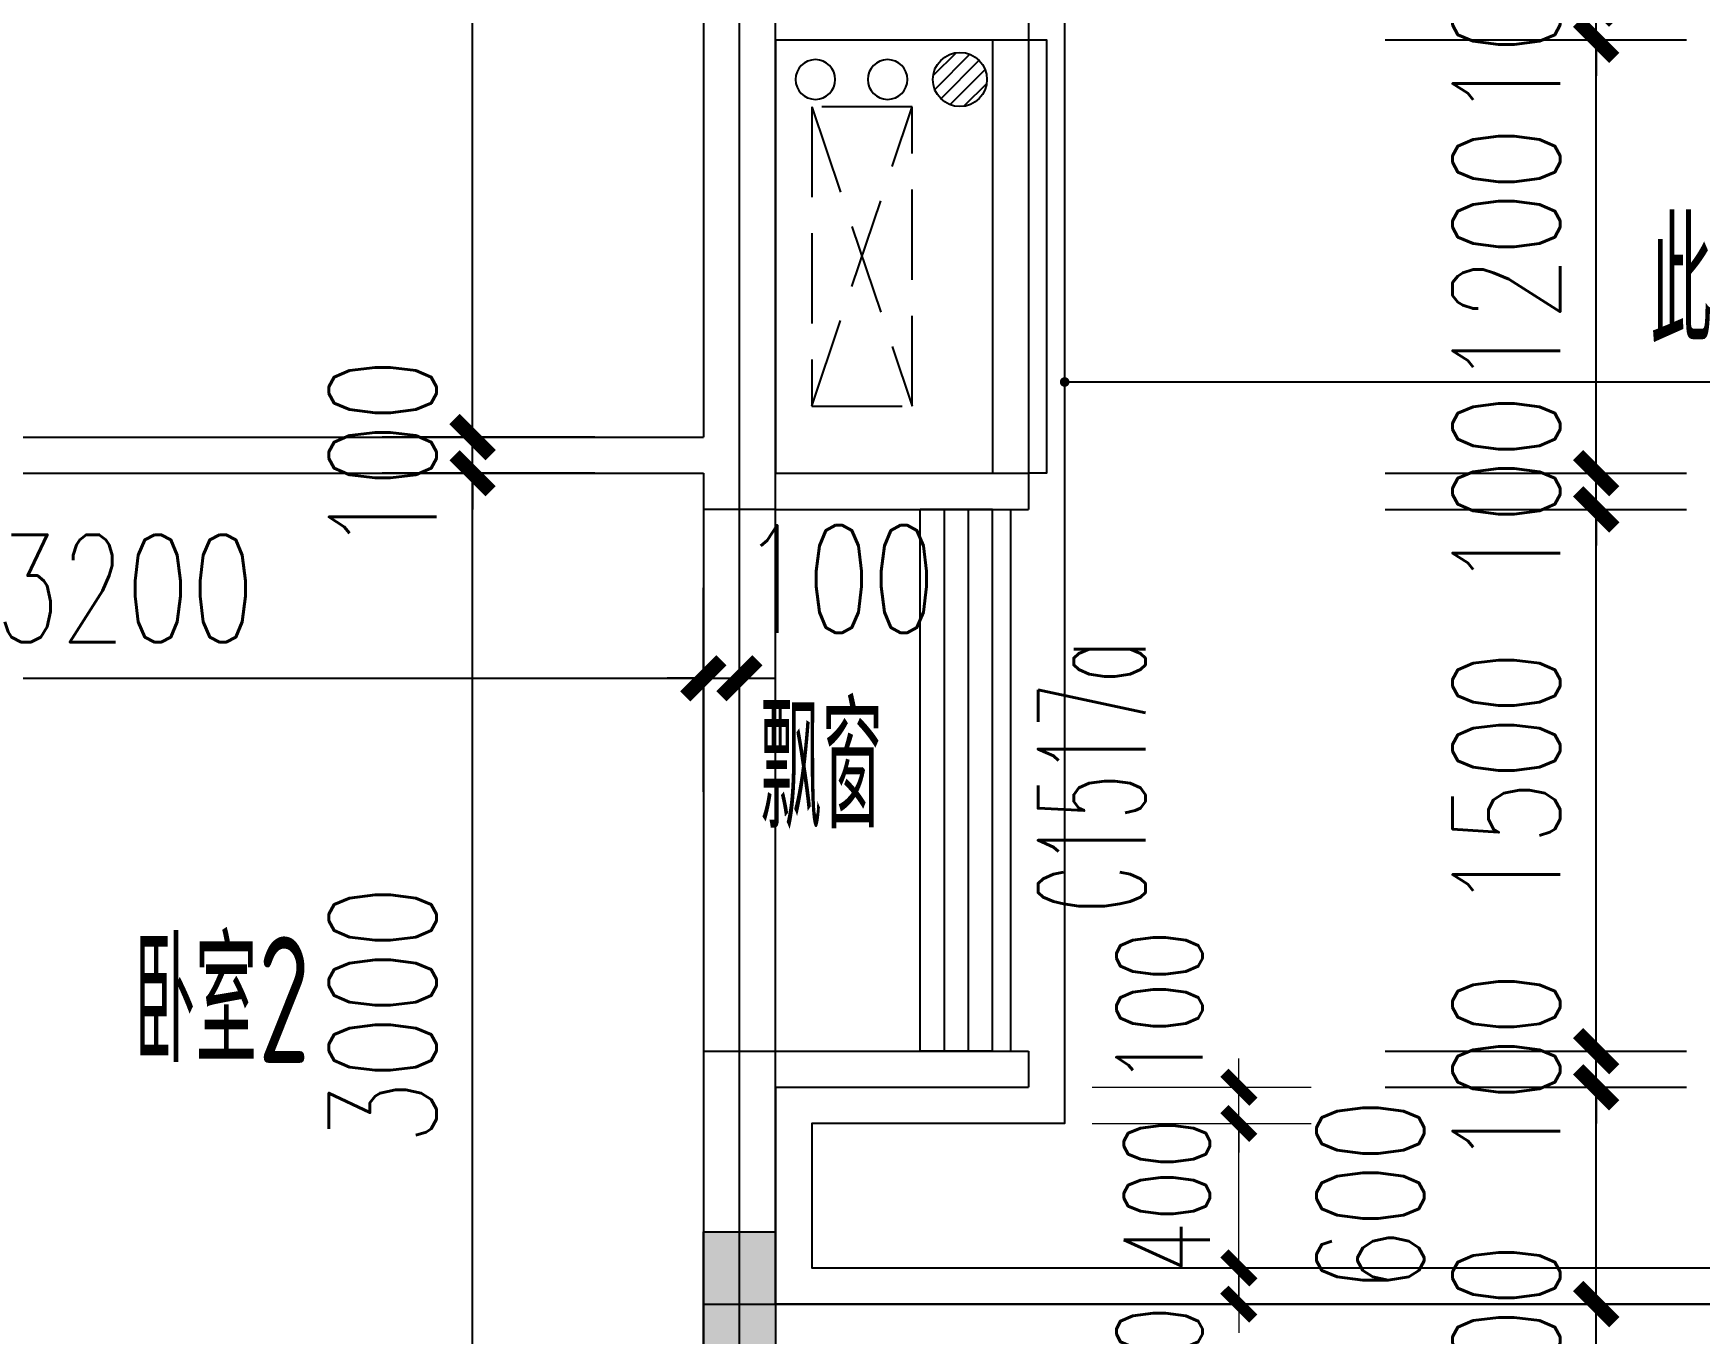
# Model space of a CAD drawing. Extents: x -59851 to 653804, y -249523 to 437614.
# Drawn here: x -39268 to -34656, y 83324 to 86924 of the extents above; entities that cross this region are included whole.
import ezdxf

# ---------------------------------------------------------------- set-up
doc = ezdxf.new("R2010")
doc.units = 0
doc.header["$LTSCALE"] = 1000
doc.header["$MEASUREMENT"] = 0
doc.linetypes.add('DASH', pattern=[0.35, 0.25, -0.1])
for name, color, linetype in [('_S-YS(雨水管)', 3, 'Continuous'), ('_S-空调立管', 7, 'Continuous'), ('A-外装饰线脚', 7, 'Continuous'), ('A-洞口', 105, 'Continuous'), ('A-看线', 105, 'Continuous'), ('A-空调室外机', 5, 'DASH'), ('A-第三道尺寸线', 105, 'Continuous'), ('A-线脚看线', 9, 'Continuous'), ('AE-FLOR', 151, 'Continuous'), ('DIM_LEAD', 3, 'Continuous'), ('DOOR_FIRE', 4, 'Continuous'), ('DOOR_FIRE_TEXT', 7, 'Continuous'), ('DOTE', 16, 'Continuous'), ('mianji', 6, 'Continuous'), ('NL', 5, 'Continuous'), ('PUB_HATCH', 8, 'Continuous'), ('PUB_TEXT', 7, 'Continuous'), ('WALL', 2, 'Continuous'), ('WINDOW', 4, 'Continuous'), ('WINDOW_TEXT', 7, 'Continuous'), ('剪力墙', 6, 'Continuous')]:
    doc.layers.add(name, color=color, linetype=linetype)
doc.layers.add('A-area(算半面积)', color=23, linetype='Continuous', plot=False)
doc.layers.add('A-第四道尺寸线(线脚尺寸)', color=105, linetype='Continuous', lineweight=5)
doc.styles.add('_TCH_DIM', font='SIMPLEX.shx', dxfattribs={"width": 0.7, "bigfont": 'GBCBIG.shx'})
doc.styles.add('_TCH_DIM_T3', font='SIMPLEX.shx', dxfattribs={"width": 0.705882, "bigfont": 'GBCBIG.shx'})
doc.styles.add('_TCH_WINDOW', font='SIMPLEX.shx', dxfattribs={"width": 0.7, "height": 3.5, "bigfont": 'GBCBIG.shx'})
doc.styles.get("Standard").update_dxf_attribs({"font": 'gbenor.shx', "width": 0.7, "bigfont": 'gbcbig.shx'})
doc.dimstyles.new('_TCH_ARCH&&100', dxfattribs={"dimtxt": 297.5, "dimasz": 100, "dimexe": 250, "dimexo": 300, "dimgap": 100, "dimtad": 1, "dimdec": 0, "dimzin": 0, "dimdsep": 46, "dimtxsty": '_TCH_DIM_T3', "dimblk": 'ARCHTICK', "dimcen": 0.09, "dimclrt": 7, "dimazin": 2, "dimtfac": 1, "dimtdec": 0, "dimtix": 1, "dimtmove": 2, "dimatfit": 3, "dimfxl": 0, "dimtolj": 1, "dimtzin": 0, "dimarcsym": 0})
doc.dimstyles.new('_TCH_ARCH&&80', dxfattribs={"dimtxt": 238, "dimasz": 80, "dimexe": 200, "dimexo": 240, "dimgap": 80, "dimtad": 1, "dimdec": 0, "dimzin": 0, "dimdsep": 46, "dimtxsty": '_TCH_DIM_T3', "dimblk": 'ARCHTICK', "dimcen": 0.09, "dimclrt": 7, "dimazin": 2, "dimtfac": 1, "dimtdec": 0, "dimtix": 1, "dimtmove": 2, "dimatfit": 3, "dimfxl": 0, "dimtolj": 1, "dimtzin": 0, "dimarcsym": 0})

# ---------------------------------------------------------------- blocks, each defined once
blk = doc.blocks.new('fdsfdsgfdsgb')
at = {"layer": 'mianji'}
blk.add_lwpolyline([(-195608.2, 146788.3), (-196208.2, 146788.3), (-196208.2, 146588.3), (-201808.2, 146588.3), (-201808.2, 145188.3), (-203408.2, 145188.3), (-203408.2, 151788.3), (-198208.2, 151788.3), (-198208.2, 152688.3), (-201608.2, 152688.3), (-201608.2, 158588.3), (-205208.2, 158588.3), (-205208.2, 156788.3), (-208608.2, 156788.3), (-208608.2, 148288.3), (-207208.2, 148288.3), (-207208.2, 146488.3), (-208608.2, 146488.3), (-208608.2, 137588.3), (-164208.2, 137588.3)], dxfattribs=at)
blk = doc.blocks.new('zhouxianssceng0329')
at = {"layer": 'DOTE'}
blk.add_line((-37313.7, 132089.9), (-37313.7, 156469.4), dxfattribs=at)
blk = doc.blocks.new('jgjlq030328')
at = {"layer": 'PUB_HATCH'}
blk.add_hatch(color=256, dxfattribs=at).paths.add_polyline_path([(-283535, 23311.9), (-283535, 22211.9), (-286035, 22211.9), (-286035, 22411.9), (-283735, 22411.9), (-283735, 23311.9)])
at = {"layer": '剪力墙'}
blk.add_lwpolyline([(-283535, 23311.9), (-283535, 22211.9), (-286035, 22211.9), (-286035, 22411.9), (-283735, 22411.9), (-283735, 23311.9)], close=True, dxfattribs=at)
blk = doc.blocks.new('ktswaj')
at = {"linetype": 'DASH'}
blk.add_lwpolyline([(15990.1, 179082.6), (15990.1, 178253.3), (16268.4, 178253.3), (16268.4, 179082.6)], close=True, dxfattribs=at)
for points in [[(15990.1, 179082.6), (16268.4, 178253.3)], [(15990.1, 178253.3), (16268.4, 179082.6)]]:
    blk.add_lwpolyline(points, dxfattribs=at)
blk = doc.blocks.new('$TCHSYS$WIN2D')
for p, q in [((-0.5, 0.5), (0.5, 0.5)), ((-0.5, 0.5), (-0.5, -0.5)), ((0.5, 0.5), (0.5, -0.5)), ((0.5, 0.1667), (-0.5, 0.1667)), ((0.5, -0.1667), (-0.5, -0.1667)), ((-0.5, -0.5), (0.5, -0.5))]:
    blk.add_line(p, q)
blk = doc.blocks.new('_ArchTick')
at = {"color": 0, "linetype": 'ByBlock', "const_width": 0.4}
blk.add_lwpolyline([(-0.5, -0.5), (0.5, 0.5)], dxfattribs=at)
blk = doc.blocks.new('*D673')
at = {"layer": 'A-第三道尺寸线', "color": 0, "lineweight": -2, "transparency": 16777216}
for p, q in [((22909.3, 177052.6), (22909.3, 177617.1)), ((23009.3, 177052.6), (23009.3, 177617.1)), ((22909.3, 177367.1), (22809.3, 177367.1)), ((22909.3, 177367.1), (23009.3, 177367.1)), ((23009.3, 177367.1), (23109.3, 177367.1))]:
    blk.add_line(p, q, dxfattribs=at)
at = {"layer": 'Defpoints', "color": 0, "transparency": 16777216}
for p in [(23009.3, 177367.1), (22909.3, 176752.6), (23009.3, 176752.6)]:
    blk.add_point(p, dxfattribs=at)
at = {"layer": 'A-第三道尺寸线', "color": 0, "lineweight": -2, "transparency": 16777216, "xscale": 100, "yscale": 100, "zscale": 100}
blk.add_blockref('_ArchTick', (22909.3, 177367.1), dxfattribs=at)
at = {"layer": 'A-第三道尺寸线', "color": 0, "lineweight": -2, "transparency": 16777216, "xscale": 100, "yscale": 100, "zscale": 100, "rotation": 180}
blk.add_blockref('_ArchTick', (23009.3, 177367.1), dxfattribs=at)
at = {"layer": 'A-第三道尺寸线', "color": 7, "transparency": 16777216, "insert": (23284.3, 177642.1), "char_height": 297.5, "attachment_point": 5, "style": '_TCH_DIM_T3'}
blk.add_mtext('\\A1;100', dxfattribs=at)
blk = doc.blocks.new('*D674')
at = {"layer": 'A-第三道尺寸线', "color": 0, "lineweight": -2, "transparency": 16777216}
for p, q in [((19709.3, 177052.6), (19709.3, 177617.1)), ((22909.3, 177052.6), (22909.3, 177617.1)), ((19709.3, 177367.1), (22909.3, 177367.1))]:
    blk.add_line(p, q, dxfattribs=at)
at = {"layer": 'Defpoints', "color": 0, "transparency": 16777216}
for p in [(22909.3, 177367.1), (19709.3, 176752.6), (22909.3, 176752.6)]:
    blk.add_point(p, dxfattribs=at)
at = {"layer": 'A-第三道尺寸线', "color": 0, "lineweight": -2, "transparency": 16777216, "xscale": 100, "yscale": 100, "zscale": 100, "rotation": 180}
blk.add_blockref('_ArchTick', (19709.3, 177367.1), dxfattribs=at)
at = {"layer": 'A-第三道尺寸线', "color": 0, "lineweight": -2, "transparency": 16777216, "xscale": 100, "yscale": 100, "zscale": 100}
blk.add_blockref('_ArchTick', (22909.3, 177367.1), dxfattribs=at)
at = {"layer": 'A-第三道尺寸线', "color": 7, "transparency": 16777216, "insert": (21309.3, 177615.9), "char_height": 297.5, "attachment_point": 5, "style": '_TCH_DIM_T3'}
blk.add_mtext('\\A1;3200', dxfattribs=at)
blk = doc.blocks.new('*D693')
at = {"layer": 'A-第三道尺寸线', "color": 0, "lineweight": -2, "transparency": 16777216}
for p, q in [((22609.3, 181334.8), (22020.6, 181334.8)), ((22270.6, 178034.8), (22270.6, 181334.8)), ((22609.3, 178034.8), (22020.6, 178034.8))]:
    blk.add_line(p, q, dxfattribs=at)
at = {"layer": 'Defpoints', "color": 0, "transparency": 16777216}
for p in [(22270.6, 181334.8), (22909.3, 181334.8), (22909.3, 178034.8)]:
    blk.add_point(p, dxfattribs=at)
at = {"layer": 'A-第三道尺寸线', "color": 0, "lineweight": -2, "transparency": 16777216, "xscale": 100, "yscale": 100, "zscale": 100}
for p, rotation in [((22270.6, 181334.8), 90), ((22270.6, 178034.8), 270)]:
    blk.add_blockref('_ArchTick', p, dxfattribs=dict(at, rotation=rotation))
at = {"layer": 'A-第三道尺寸线', "color": 7, "transparency": 16777216, "insert": (22021.8, 179684.8), "char_height": 297.5, "attachment_point": 5, "rotation": 90, "style": '_TCH_DIM_T3'}
blk.add_mtext('\\A1;3300', dxfattribs=at)
blk = doc.blocks.new('*D694')
at = {"layer": 'A-第三道尺寸线', "color": 0, "lineweight": -2, "transparency": 16777216}
for p, q in [((22270.6, 178034.8), (22270.6, 178134.8)), ((22609.3, 178034.8), (22020.6, 178034.8)), ((22270.6, 177934.8), (22270.6, 178034.8)), ((22609.3, 177934.8), (22020.6, 177934.8)), ((22270.6, 177934.8), (22270.6, 177834.8))]:
    blk.add_line(p, q, dxfattribs=at)
at = {"layer": 'Defpoints', "color": 0, "transparency": 16777216}
for p in [(22270.6, 178034.8), (22909.3, 178034.8), (22909.3, 177934.8)]:
    blk.add_point(p, dxfattribs=at)
at = {"layer": 'A-第三道尺寸线', "color": 0, "lineweight": -2, "transparency": 16777216, "xscale": 100, "yscale": 100, "zscale": 100}
for p, rotation in [((22270.6, 178034.8), 270), ((22270.6, 177934.8), 90)]:
    blk.add_blockref('_ArchTick', p, dxfattribs=dict(at, rotation=rotation))
at = {"layer": 'A-第三道尺寸线', "color": 7, "transparency": 16777216, "insert": (22021.8, 177984.8), "char_height": 297.5, "attachment_point": 5, "rotation": 90, "style": '_TCH_DIM_T3'}
blk.add_mtext('\\A1;100', dxfattribs=at)
blk = doc.blocks.new('*D695')
at = {"layer": 'A-第三道尺寸线', "color": 0, "lineweight": -2, "transparency": 16777216}
for p, q in [((22609.3, 177934.8), (22020.6, 177934.8)), ((22270.6, 174934.8), (22270.6, 177934.8)), ((22609.3, 174934.8), (22020.6, 174934.8))]:
    blk.add_line(p, q, dxfattribs=at)
at = {"layer": 'Defpoints', "color": 0, "transparency": 16777216}
for p in [(22270.6, 177934.8), (22909.3, 177934.8), (22909.3, 174934.8)]:
    blk.add_point(p, dxfattribs=at)
at = {"layer": 'A-第三道尺寸线', "color": 0, "lineweight": -2, "transparency": 16777216, "xscale": 100, "yscale": 100, "zscale": 100}
for p, rotation in [((22270.6, 177934.8), 90), ((22270.6, 174934.8), 270)]:
    blk.add_blockref('_ArchTick', p, dxfattribs=dict(at, rotation=rotation))
at = {"layer": 'A-第三道尺寸线', "color": 7, "transparency": 16777216, "insert": (22021.8, 176434.8), "char_height": 297.5, "attachment_point": 5, "rotation": 90, "style": '_TCH_DIM_T3'}
blk.add_mtext('\\A1;3000', dxfattribs=at)
blk = doc.blocks.new('ssxianjiao0329')
at = {"layer": 'A-线脚看线'}
for points in [[(-36513.7, 153098.2), (-36463.7, 153098.2), (-36463.7, 151898.2), (-36513.7, 151898.2)], [(-36563.7, 151798.2), (-36563.7, 150298.2)]]:
    blk.add_lwpolyline(points, dxfattribs=at)
blk = doc.blocks.new('$DorLib2D$00000116')
at = {"color": 0}
for p, q in [((-0.5, 0), (-0.1464, 0.3536)), ((0.5, 0), (0.1464, 0.3536))]:
    blk.add_line(p, q, dxfattribs=at)
for centre, start, end in [((-0.5, 0), 0, 45), ((0.5, 0), 135, 180)]:
    blk.add_arc(centre, 0.5, start, end, dxfattribs=at)
blk = doc.blocks.new('youceshujing0329')
at = {"layer": 'A-洞口'}
for points in [[(-37213.7, 22682.6), (-36913.7, 22682.6), (-36913.7, 22182.6), (-37213.7, 22182.6)], [(-36813.7, 22682.6), (-36813.7, 22432.6), (-36563.7, 22432.6), (-36563.7, 22682.6)]]:
    blk.add_lwpolyline(points, close=True, dxfattribs=at)
for points in [[(-36913.7, 22682.6), (-37158.2, 22620.6), (-37213.7, 22182.6)], [(-36563.7, 22682.6), (-36761, 22628.3), (-36813.7, 22432.6)]]:
    blk.add_lwpolyline(points, dxfattribs=at)
at = {"layer": 'DOOR_FIRE'}
for p, q in [((-37113.7, 22082.6), (-35613.7, 22082.6)), ((-35413.7, 22082.6), (-34813.7, 22082.6)), ((-37113.7, 21982.6), (-35613.7, 21982.6)), ((-35413.7, 21982.6), (-34813.7, 21982.6))]:
    blk.add_line(p, q, dxfattribs=at)
at = {"layer": 'WALL'}
for p, q in [((-37413.7, 22882.6), (-35413.7, 22882.6)), ((-37413.7, 21982.6), (-37413.7, 22882.6)), ((-35413.7, 22882.6), (-33813.7, 22882.6)), ((-33813.7, 21982.6), (-33813.7, 22882.6)), ((-37213.7, 22682.6), (-35513.7, 22682.6)), ((-37213.7, 22082.6), (-37213.7, 22682.6)), ((-35513.7, 22082.6), (-35513.7, 22682.6)), ((-35413.7, 22082.6), (-35413.7, 22682.6)), ((-35413.7, 22682.6), (-34013.7, 22682.6)), ((-34013.7, 22082.6), (-34013.7, 22682.6)), ((-37113.7, 22082.6), (-37213.7, 22082.6)), ((-37113.7, 21982.6), (-37113.7, 22082.6)), ((-35513.7, 22082.6), (-35613.7, 22082.6)), ((-35613.7, 22082.6), (-35613.7, 21982.6)), ((-35413.7, 21982.6), (-35413.7, 22082.6)), ((-34013.7, 22082.6), (-34813.7, 22082.6)), ((-34813.7, 22082.6), (-34813.7, 21982.6)), ((-37413.7, 21982.6), (-37113.7, 21982.6)), ((-35613.7, 21982.6), (-35413.7, 21982.6)), ((-34813.7, 21982.6), (-33813.7, 21982.6))]:
    blk.add_line(p, q, dxfattribs=at)
at = {"layer": 'DOOR_FIRE', "zscale": 100}
for p, xscale, yscale in [((-36363.7, 22032.6), 1500, -1500), ((-35113.7, 22032.6), 600, -600)]:
    blk.add_blockref('$DorLib2D$00000116', p, dxfattribs=dict(at, xscale=xscale, yscale=yscale))
at = {"layer": 'DOOR_FIRE_TEXT', "style": '_TCH_WINDOW'}
for s, height, width, p in [('丙', 337.6, 0.7, (-35297.7, 21439)), ('FM', 297.5, 0.494118, (-35591.7, 21439)), ('0618', 297.5, 0.494118, (-35125.7, 21439)), ('丙', 337.6, 0.7, (-36533.7, 21372.6)), ('FM', 297.5, 0.494118, (-36827.7, 21372.6)), ('1518', 297.5, 0.494118, (-36361.7, 21372.6))]:
    blk.add_text(s, height=height, dxfattribs=dict(at, width=width)).set_placement(p)
at = {"layer": 'PUB_TEXT', "width": 0.7}
for s, height, p in [('强电井', 337.59, (-36644, 22269.3)), ('水', 337.6, (-34803.6, 22269.3))]:
    blk.add_text(s, height=height, dxfattribs=at).set_placement(p)
blk = doc.blocks.new('*D431')
at = {"layer": 'A-第四道尺寸线(线脚尺寸)', "color": 0, "lineweight": -2, "transparency": 16777216}
for p, q in [((-35931.6, 90798.2), (-35931.6, 90878.2)), ((-36337.2, 90798.2), (-35731.6, 90798.2)), ((-35931.6, 90698.2), (-35931.6, 90798.2)), ((-36337.2, 90698.2), (-35731.6, 90698.2)), ((-35931.6, 90698.2), (-35931.6, 90618.2))]:
    blk.add_line(p, q, dxfattribs=at)
at = {"layer": 'Defpoints', "color": 0, "transparency": 16777216}
for p in [(-36577.2, 90798.2), (-35931.6, 90798.2), (-36577.2, 90698.2)]:
    blk.add_point(p, dxfattribs=at)
at = {"layer": 'A-第四道尺寸线(线脚尺寸)', "color": 0, "lineweight": -2, "transparency": 16777216, "xscale": 80, "yscale": 80, "zscale": 80}
for p, rotation in [((-35931.6, 90798.2), 270), ((-35931.6, 90698.2), 90)]:
    blk.add_blockref('_ArchTick', p, dxfattribs=dict(at, rotation=rotation))
at = {"layer": 'A-第四道尺寸线(线脚尺寸)', "color": 7, "transparency": 16777216, "insert": (-36151.6, 91018.2), "char_height": 238, "attachment_point": 5, "rotation": 90, "style": '_TCH_DIM_T3'}
blk.add_mtext('\\A1;100', dxfattribs=at)
blk = doc.blocks.new('*D432')
at = {"layer": 'A-第四道尺寸线(线脚尺寸)', "color": 0, "lineweight": -2, "transparency": 16777216}
for p, q in [((-35931.6, 90698.2), (-35931.6, 90778.2)), ((-36337.2, 90698.2), (-35731.6, 90698.2)), ((-35931.6, 90298.2), (-35931.6, 90698.2)), ((-36337.2, 90298.2), (-35731.6, 90298.2)), ((-35931.6, 90298.2), (-35931.6, 90218.2))]:
    blk.add_line(p, q, dxfattribs=at)
at = {"layer": 'Defpoints', "color": 0, "transparency": 16777216}
for p in [(-36577.2, 90698.2), (-35931.6, 90698.2), (-36577.2, 90298.2)]:
    blk.add_point(p, dxfattribs=at)
at = {"layer": 'A-第四道尺寸线(线脚尺寸)', "color": 0, "lineweight": -2, "transparency": 16777216, "xscale": 80, "yscale": 80, "zscale": 80}
for p, rotation in [((-35931.6, 90698.2), 270), ((-35931.6, 90298.2), 90)]:
    blk.add_blockref('_ArchTick', p, dxfattribs=dict(at, rotation=rotation))
at = {"layer": 'A-第四道尺寸线(线脚尺寸)', "color": 7, "transparency": 16777216, "insert": (-36130.6, 90498.2), "char_height": 238, "attachment_point": 5, "rotation": 90, "style": '_TCH_DIM_T3'}
blk.add_mtext('\\A1;400', dxfattribs=at)
blk = doc.blocks.new('*D433')
at = {"layer": 'A-第四道尺寸线(线脚尺寸)', "color": 0, "lineweight": -2, "transparency": 16777216}
for p, q in [((-35931.6, 90298.2), (-35931.6, 90378.2)), ((-36337.2, 90298.2), (-35731.6, 90298.2)), ((-35931.6, 90198.2), (-35931.6, 90298.2)), ((-36337.2, 90198.2), (-35731.6, 90198.2)), ((-35931.6, 90198.2), (-35931.6, 90118.2))]:
    blk.add_line(p, q, dxfattribs=at)
at = {"layer": 'Defpoints', "color": 0, "transparency": 16777216}
for p in [(-36577.2, 90298.2), (-35931.6, 90298.2), (-36577.2, 90198.2)]:
    blk.add_point(p, dxfattribs=at)
at = {"layer": 'A-第四道尺寸线(线脚尺寸)', "color": 0, "lineweight": -2, "transparency": 16777216, "xscale": 80, "yscale": 80, "zscale": 80}
for p, rotation in [((-35931.6, 90298.2), 270), ((-35931.6, 90198.2), 90)]:
    blk.add_blockref('_ArchTick', p, dxfattribs=dict(at, rotation=rotation))
at = {"layer": 'A-第四道尺寸线(线脚尺寸)', "color": 7, "transparency": 16777216, "insert": (-36151.6, 89978.2), "char_height": 238, "attachment_point": 5, "rotation": 90, "style": '_TCH_DIM_T3'}
blk.add_mtext('\\A1;100', dxfattribs=at)
blk = doc.blocks.new('_LV13')
at = {"color": 0}
for p, q in [((-0.071, 0.495), (-0.495, 0.071)), ((0.183, 0.465), (-0.465, -0.183)), ((0.354, 0.354), (-0.354, -0.354)), ((0.465, 0.183), (-0.183, -0.465)), ((0.495, -0.071), (0.071, -0.495))]:
    blk.add_line(p, q, dxfattribs=at)
blk.add_circle((0, 0), 0.5)
blk = doc.blocks.new('1huxingshui0505')
at = {"layer": '_S-YS(雨水管)'}
blk.add_lwpolyline([(-176984.1, 99610.3, 1), (-177094.1, 99610.3, 1)], format="xyb", close=True, dxfattribs=at)
at = {"layer": '_S-空调立管'}
blk.add_lwpolyline([(-176784.1, 99610.3, 1), (-176894.1, 99610.3, 1)], format="xyb", close=True, dxfattribs=at)
at = {"layer": 'NL', "ltscale": 0.5, "extrusion": (0, 0, -1), "xscale": -150, "yscale": 150, "zscale": -150}
blk.add_blockref('_LV13', (176639.1, 99610.3), dxfattribs=at)
blk = doc.blocks.new('*D2057')
at = {"layer": 'A-第三道尺寸线', "color": 0, "lineweight": -2, "transparency": 16777216}
for p, q in [((-34942.6, 87005.7), (-34942.6, 87105.7)), ((-35526.6, 87005.7), (-34692.6, 87005.7)), ((-34942.6, 86905.7), (-34942.6, 87005.7)), ((-35526.6, 86905.7), (-34692.6, 86905.7)), ((-34942.6, 86905.7), (-34942.6, 86805.7))]:
    blk.add_line(p, q, dxfattribs=at)
at = {"layer": 'Defpoints', "color": 0, "transparency": 16777216}
for p in [(-35826.6, 87005.7), (-34942.6, 87005.7), (-35826.6, 86905.7)]:
    blk.add_point(p, dxfattribs=at)
at = {"layer": 'A-第三道尺寸线', "color": 0, "lineweight": -2, "transparency": 16777216, "xscale": 100, "yscale": 100, "zscale": 100}
for p, rotation in [((-34942.6, 87005.7), 270), ((-34942.6, 86905.7), 90)]:
    blk.add_blockref('_ArchTick', p, dxfattribs=dict(at, rotation=rotation))
at = {"layer": 'A-第三道尺寸线', "color": 7, "transparency": 16777216, "insert": (-35191.3, 86955.7), "char_height": 297.5, "attachment_point": 5, "rotation": 90, "style": '_TCH_DIM_T3'}
blk.add_mtext('\\A1;100', dxfattribs=at)
blk = doc.blocks.new('*D2058')
at = {"layer": 'A-第三道尺寸线', "color": 0, "lineweight": -2, "transparency": 16777216}
for p, q in [((-35526.6, 86905.7), (-34692.6, 86905.7)), ((-34942.6, 85705.7), (-34942.6, 86905.7)), ((-35526.6, 85705.7), (-34692.6, 85705.7))]:
    blk.add_line(p, q, dxfattribs=at)
at = {"layer": 'Defpoints', "color": 0, "transparency": 16777216}
for p in [(-35826.6, 86905.7), (-34942.6, 86905.7), (-35826.6, 85705.7)]:
    blk.add_point(p, dxfattribs=at)
at = {"layer": 'A-第三道尺寸线', "color": 0, "lineweight": -2, "transparency": 16777216, "xscale": 100, "yscale": 100, "zscale": 100}
for p, rotation in [((-34942.6, 86905.7), 90), ((-34942.6, 85705.7), 270)]:
    blk.add_blockref('_ArchTick', p, dxfattribs=dict(at, rotation=rotation))
at = {"layer": 'A-第三道尺寸线', "color": 7, "transparency": 16777216, "insert": (-35191.3, 86305.7), "char_height": 297.5, "attachment_point": 5, "rotation": 90, "style": '_TCH_DIM_T3'}
blk.add_mtext('\\A1;1200', dxfattribs=at)
blk = doc.blocks.new('*D2059')
at = {"layer": 'A-第三道尺寸线', "color": 0, "lineweight": -2, "transparency": 16777216}
for p, q in [((-34942.6, 85705.7), (-34942.6, 85805.7)), ((-35526.6, 85705.7), (-34692.6, 85705.7)), ((-34942.6, 85605.7), (-34942.6, 85705.7)), ((-35526.6, 85605.7), (-34692.6, 85605.7)), ((-34942.6, 85605.7), (-34942.6, 85505.7))]:
    blk.add_line(p, q, dxfattribs=at)
at = {"layer": 'Defpoints', "color": 0, "transparency": 16777216}
for p in [(-35826.6, 85705.7), (-34942.6, 85705.7), (-35826.6, 85605.7)]:
    blk.add_point(p, dxfattribs=at)
at = {"layer": 'A-第三道尺寸线', "color": 0, "lineweight": -2, "transparency": 16777216, "xscale": 100, "yscale": 100, "zscale": 100}
for p, rotation in [((-34942.6, 85705.7), 270), ((-34942.6, 85605.7), 90)]:
    blk.add_blockref('_ArchTick', p, dxfattribs=dict(at, rotation=rotation))
at = {"layer": 'A-第三道尺寸线', "color": 7, "transparency": 16777216, "insert": (-35191.3, 85655.7), "char_height": 297.5, "attachment_point": 5, "rotation": 90, "style": '_TCH_DIM_T3'}
blk.add_mtext('\\A1;100', dxfattribs=at)
blk = doc.blocks.new('*D2060')
at = {"layer": 'A-第三道尺寸线', "color": 0, "lineweight": -2, "transparency": 16777216}
for p, q in [((-35526.6, 85605.7), (-34692.6, 85605.7)), ((-34942.6, 84105.7), (-34942.6, 85605.7)), ((-35526.6, 84105.7), (-34692.6, 84105.7))]:
    blk.add_line(p, q, dxfattribs=at)
at = {"layer": 'Defpoints', "color": 0, "transparency": 16777216}
for p in [(-35826.6, 85605.7), (-34942.6, 85605.7), (-35826.6, 84105.7)]:
    blk.add_point(p, dxfattribs=at)
at = {"layer": 'A-第三道尺寸线', "color": 0, "lineweight": -2, "transparency": 16777216, "xscale": 100, "yscale": 100, "zscale": 100}
for p, rotation in [((-34942.6, 85605.7), 90), ((-34942.6, 84105.7), 270)]:
    blk.add_blockref('_ArchTick', p, dxfattribs=dict(at, rotation=rotation))
at = {"layer": 'A-第三道尺寸线', "color": 7, "transparency": 16777216, "insert": (-35191.3, 84855.7), "char_height": 297.5, "attachment_point": 5, "rotation": 90, "style": '_TCH_DIM_T3'}
blk.add_mtext('\\A1;1500', dxfattribs=at)
blk = doc.blocks.new('*D2061')
at = {"layer": 'A-第三道尺寸线', "color": 0, "lineweight": -2, "transparency": 16777216}
for p, q in [((-34942.6, 84105.7), (-34942.6, 84205.7)), ((-35526.6, 84105.7), (-34692.6, 84105.7)), ((-34942.6, 84005.7), (-34942.6, 84105.7)), ((-35526.6, 84005.7), (-34692.6, 84005.7)), ((-34942.6, 84005.7), (-34942.6, 83905.7))]:
    blk.add_line(p, q, dxfattribs=at)
at = {"layer": 'Defpoints', "color": 0, "transparency": 16777216}
for p in [(-35826.6, 84105.7), (-34942.6, 84105.7), (-35826.6, 84005.7)]:
    blk.add_point(p, dxfattribs=at)
at = {"layer": 'A-第三道尺寸线', "color": 0, "lineweight": -2, "transparency": 16777216, "xscale": 100, "yscale": 100, "zscale": 100}
for p, rotation in [((-34942.6, 84105.7), 270), ((-34942.6, 84005.7), 90)]:
    blk.add_blockref('_ArchTick', p, dxfattribs=dict(at, rotation=rotation))
at = {"layer": 'A-第三道尺寸线', "color": 7, "transparency": 16777216, "insert": (-35191.3, 84055.7), "char_height": 297.5, "attachment_point": 5, "rotation": 90, "style": '_TCH_DIM_T3'}
blk.add_mtext('\\A1;100', dxfattribs=at)
blk = doc.blocks.new('*D2062')
at = {"layer": 'A-第三道尺寸线', "color": 0, "lineweight": -2, "transparency": 16777216}
for p, q in [((-35526.6, 84005.7), (-34692.6, 84005.7)), ((-34942.6, 83405.7), (-34942.6, 84005.7)), ((-35526.6, 83405.7), (-34692.6, 83405.7))]:
    blk.add_line(p, q, dxfattribs=at)
at = {"layer": 'Defpoints', "color": 0, "transparency": 16777216}
for p in [(-35826.6, 84005.7), (-34942.6, 84005.7), (-35826.6, 83405.7)]:
    blk.add_point(p, dxfattribs=at)
at = {"layer": 'A-第三道尺寸线', "color": 0, "lineweight": -2, "transparency": 16777216, "xscale": 100, "yscale": 100, "zscale": 100}
for p, rotation in [((-34942.6, 84005.7), 90), ((-34942.6, 83405.7), 270)]:
    blk.add_blockref('_ArchTick', p, dxfattribs=dict(at, rotation=rotation))
at = {"layer": 'A-第三道尺寸线', "color": 7, "transparency": 16777216, "insert": (-35567.6, 83705.7), "char_height": 297.5, "attachment_point": 5, "rotation": 90, "style": '_TCH_DIM_T3'}
blk.add_mtext('\\A1;600', dxfattribs=at)
blk = doc.blocks.new('*D2063')
at = {"layer": 'A-第三道尺寸线', "color": 0, "lineweight": -2, "transparency": 16777216}
for p, q in [((-34942.6, 83405.7), (-34942.6, 83505.7)), ((-35526.6, 83405.7), (-34692.6, 83405.7)), ((-34942.6, 83205.7), (-34942.6, 83405.7)), ((-35526.6, 83205.7), (-34692.6, 83205.7)), ((-34942.6, 83205.7), (-34942.6, 83105.7))]:
    blk.add_line(p, q, dxfattribs=at)
at = {"layer": 'Defpoints', "color": 0, "transparency": 16777216}
for p in [(-35826.6, 83405.7), (-34942.6, 83405.7), (-35826.6, 83205.7)]:
    blk.add_point(p, dxfattribs=at)
at = {"layer": 'A-第三道尺寸线', "color": 0, "lineweight": -2, "transparency": 16777216, "xscale": 100, "yscale": 100, "zscale": 100}
for p, rotation in [((-34942.6, 83405.7), 270), ((-34942.6, 83205.7), 90)]:
    blk.add_blockref('_ArchTick', p, dxfattribs=dict(at, rotation=rotation))
at = {"layer": 'A-第三道尺寸线', "color": 7, "transparency": 16777216, "insert": (-35191.3, 83305.7), "char_height": 297.5, "attachment_point": 5, "rotation": 90, "style": '_TCH_DIM_T3'}
blk.add_mtext('\\A1;200', dxfattribs=at)
blk = doc.blocks.new('a1HUXING0323')
at = {"layer": 'A-看线'}
blk.add_lwpolyline([(22909.3, 177834.8), (22909.3, 176334.8)], dxfattribs=at)
at = {"layer": 'AE-FLOR'}
for points in [[(23709.3, 179134.8), (23709.3, 177934.8)], [(23809.3, 179134.8), (23809.3, 177934.8)]]:
    blk.add_lwpolyline(points, dxfattribs=at)
at = {"layer": 'WALL'}
for p, q in [((22909.3, 179234.8), (22909.3, 178034.8)), ((23809.3, 179234.8), (23809.3, 179134.8)), ((23109.3, 179134.8), (23609.3, 179134.8)), ((23109.3, 179134.8), (23109.3, 177934.8)), ((23609.3, 179134.8), (23809.3, 179134.8)), ((19709.3, 178034.8), (22909.3, 178034.8)), ((19709.3, 177934.8), (22909.3, 177934.8)), ((22909.3, 177934.8), (22909.3, 177834.8)), ((23109.3, 177934.8), (23609.3, 177934.8)), ((23609.3, 177934.8), (23809.3, 177934.8)), ((23809.3, 177934.8), (23809.3, 177834.8)), ((23109.3, 177834.8), (22909.3, 177834.8)), ((23109.3, 177834.8), (23509.3, 177834.8)), ((23109.3, 177834.8), (23109.3, 177834.8)), ((23709.3, 177834.8), (23509.3, 177834.8)), ((23709.3, 177834.8), (23809.3, 177834.8)), ((22909.3, 176334.8), (23509.3, 176334.8)), ((22909.3, 176334.8), (22909.3, 174934.8)), ((23709.3, 176334.8), (23509.3, 176334.8)), ((23709.3, 176334.8), (23809.3, 176334.8)), ((23809.3, 176334.8), (23809.3, 176234.8)), ((23109.3, 176234.8), (23609.3, 176234.8)), ((23109.3, 176234.8), (23109.3, 174734.8)), ((23609.3, 176234.8), (23809.3, 176234.8))]:
    blk.add_line(p, q, dxfattribs=at)
at = {"layer": 'A-空调室外机'}
blk.add_blockref('ktswaj', (7219.1, -133.1), dxfattribs=at)
at = {"layer": 'WINDOW'}
ref = blk.add_blockref('$TCHSYS$WIN2D', (23609.3, 177084.8), dxfattribs=dict(at, xscale=1500, yscale=200, zscale=1500, rotation=90))
ref.add_attrib('A', 'C1517a', (24133, 176717.3), dxfattribs={"layer": 'WINDOW_TEXT', "height": 297.5, "rotation": 90, "style": '_TCH_WINDOW', "width": 0.494118})
at = {"layer": 'PUB_TEXT', "width": 0.7}
for s, height, p in [('飘窗', 337.59, (23066.7, 176952.5)), ('卧室', 337.59, (21333.6, 176302.4)), ('2', 350, (21677.6, 176302.4))]:
    blk.add_text(s, height=height, dxfattribs=at).set_placement(p)
at = {"layer": 'A-第三道尺寸线'}
for p1, p2, distance, picture, middle in [((22909.3, 178034.8), (22909.3, 181334.8), 638.7, '*D693', (22021.8, 179684.8)), ((22909.3, 177934.8), (22909.3, 178034.8), 638.7, '*D694', (22021.8, 177984.8)), ((22909.3, 174934.8), (22909.3, 177934.8), 638.7, '*D695', (22021.8, 176434.8)), ((19709.3, 176752.6), (22909.3, 176752.6), 614.5, '*D674', (21309.3, 177615.9))]:
    dim = blk.add_aligned_dim(p1=p1, p2=p2, distance=distance, dimstyle='_TCH_ARCH&&100', dxfattribs=at)
    dim.commit()
    dim.dimension.update_dxf_attribs({"geometry": picture, "text_midpoint": middle})
dim = blk.add_linear_dim(base=(23009.3, 177367.1), p1=(22909.3, 176752.6), p2=(23009.3, 176752.6), angle=0, dimstyle='_TCH_ARCH&&100', dxfattribs=at)
dim.commit()
dim.dimension.update_dxf_attribs({"geometry": '*D673', "text_midpoint": (23284.3, 177642.1), "dimtype": 129})
blk = doc.blocks.new('34cengxianjiao0427')
at = {"layer": 'A-第四道尺寸线(线脚尺寸)'}
for base, p1, p2, picture, middle in [((-35931.6, 90798.2), (-36577.2, 90698.2), (-36577.2, 90798.2), '*D431', (-36151.6, 91018.2)), ((-35931.6, 90298.2), (-36577.2, 90198.2), (-36577.2, 90298.2), '*D433', (-36151.6, 89978.2))]:
    dim = blk.add_linear_dim(base=base, p1=p1, p2=p2, angle=90, dimstyle='_TCH_ARCH&&80', dxfattribs=at)
    dim.commit()
    dim.dimension.update_dxf_attribs({"geometry": picture, "text_midpoint": middle, "dimtype": 129})
dim = blk.add_aligned_dim(p1=(-36577.2, 90298.2), p2=(-36577.2, 90698.2), distance=-645.6, dimstyle='_TCH_ARCH&&80', dxfattribs=at)
dim.commit()
dim.dimension.update_dxf_attribs({"geometry": '*D432', "text_midpoint": (-36130.6, 90498.2)})

msp = doc.modelspace()

# ---------------------------------------------------------------- block references
for name, p in [('zhouxianssceng0329', (0, -66192.5)), ('fdsfdsgfdsgb', (164394.5, -69282.6))]:
    msp.add_blockref(name, p)
at = {"layer": '剪力墙'}
msp.add_blockref('jgjlq030328', (246321.3, 60293.8), dxfattribs=at)

# ---------------------------------------------------------------- texts
at = {"layer": 'PUB_TEXT', "style": '_TCH_DIM', "width": 0.7}
msp.add_text('此线脚仅在', height=337.59, dxfattribs=at).set_placement((-34792.7, 86063.4))

# ---------------------------------------------------------------- dimensions: what is measured, and where the dimension line sits
at = {"layer": 'A-第三道尺寸线'}
for p1, p2, picture, middle in [((-35826.6, 86905.7), (-35826.6, 87005.7), '*D2057', (-35191.3, 86955.7)), ((-35826.6, 85705.7), (-35826.6, 86905.7), '*D2058', (-35191.3, 86305.7)), ((-35826.6, 85605.7), (-35826.6, 85705.7), '*D2059', (-35191.3, 85655.7)), ((-35826.6, 84105.7), (-35826.6, 85605.7), '*D2060', (-35191.3, 84855.7)), ((-35826.6, 84005.7), (-35826.6, 84105.7), '*D2061', (-35191.3, 84055.7)), ((-35826.6, 83205.7), (-35826.6, 83405.7), '*D2063', (-35191.3, 83305.7))]:
    dim = msp.add_aligned_dim(p1=p1, p2=p2, distance=-884, dimstyle='_TCH_ARCH&&100', dxfattribs=at)
    dim.commit()
    dim.dimension.update_dxf_attribs({"geometry": picture, "text_midpoint": middle})
dim = msp.add_linear_dim(base=(-34942.6, 84005.7), p1=(-35826.6, 83405.7), p2=(-35826.6, 84005.7), angle=90, dimstyle='_TCH_ARCH&&100', dxfattribs=at)
dim.commit()
dim.dimension.update_dxf_attribs({"geometry": '*D2062', "text_midpoint": (-35567.6, 83705.7), "dimtype": 161})

# ---------------------------------------------------------------- next in the draw order: block references
msp.add_blockref('a1HUXING0323', (-60323, -92229))

# ---------------------------------------------------------------- next in the draw order: linework, layer by layer
at = {"layer": 'A-外装饰线脚'}
msp.add_lwpolyline([(-40813.7, 67505.7), (-43813.7, 67505.7), (-43813.7, 68205.7), (-44313.7, 68205.7), (-44313.7, 89505.7), (-39913.7, 89505.7), (-39913.7, 89405.7), (-37113.7, 89405.7), (-37113.7, 88705.7), (-36413.7, 88705.7), (-36413.7, 83905.7), (-37113.7, 83905.7), (-37113.7, 83505.7), (-33713.7, 83505.7), (-33713.7, 82755.7)], dxfattribs=at)
at = {"layer": 'DIM_LEAD'}
for p, q in [((-36413.7, 85958.4), (-36247.9, 85958.4)), ((-36247.9, 85958.4), (-33374.9, 85958.4))]:
    msp.add_line(p, q, dxfattribs=at)
at = {"layer": 'DIM_LEAD', "const_width": 13.3}
msp.add_lwpolyline([(-36420.4, 85958.4, 1), (-36407, 85958.4, 1)], format="xyb", close=True, dxfattribs=at)

# ---------------------------------------------------------------- next in the draw order: block references
for name, p in [('ssxianjiao0329', (0, -66192.5)), ('youceshujing0329', (0, 60523.1))]:
    msp.add_blockref(name, p)
at = {"layer": 'A-area(算半面积)'}
msp.add_blockref('1huxingshui0505', (139935.4, -12814.5), dxfattribs=at)
at = {"layer": 'A-第四道尺寸线(线脚尺寸)'}
msp.add_blockref('34cengxianjiao0427', (0, -6792.5), dxfattribs=at)

doc.saveas('drawing.dxf')
